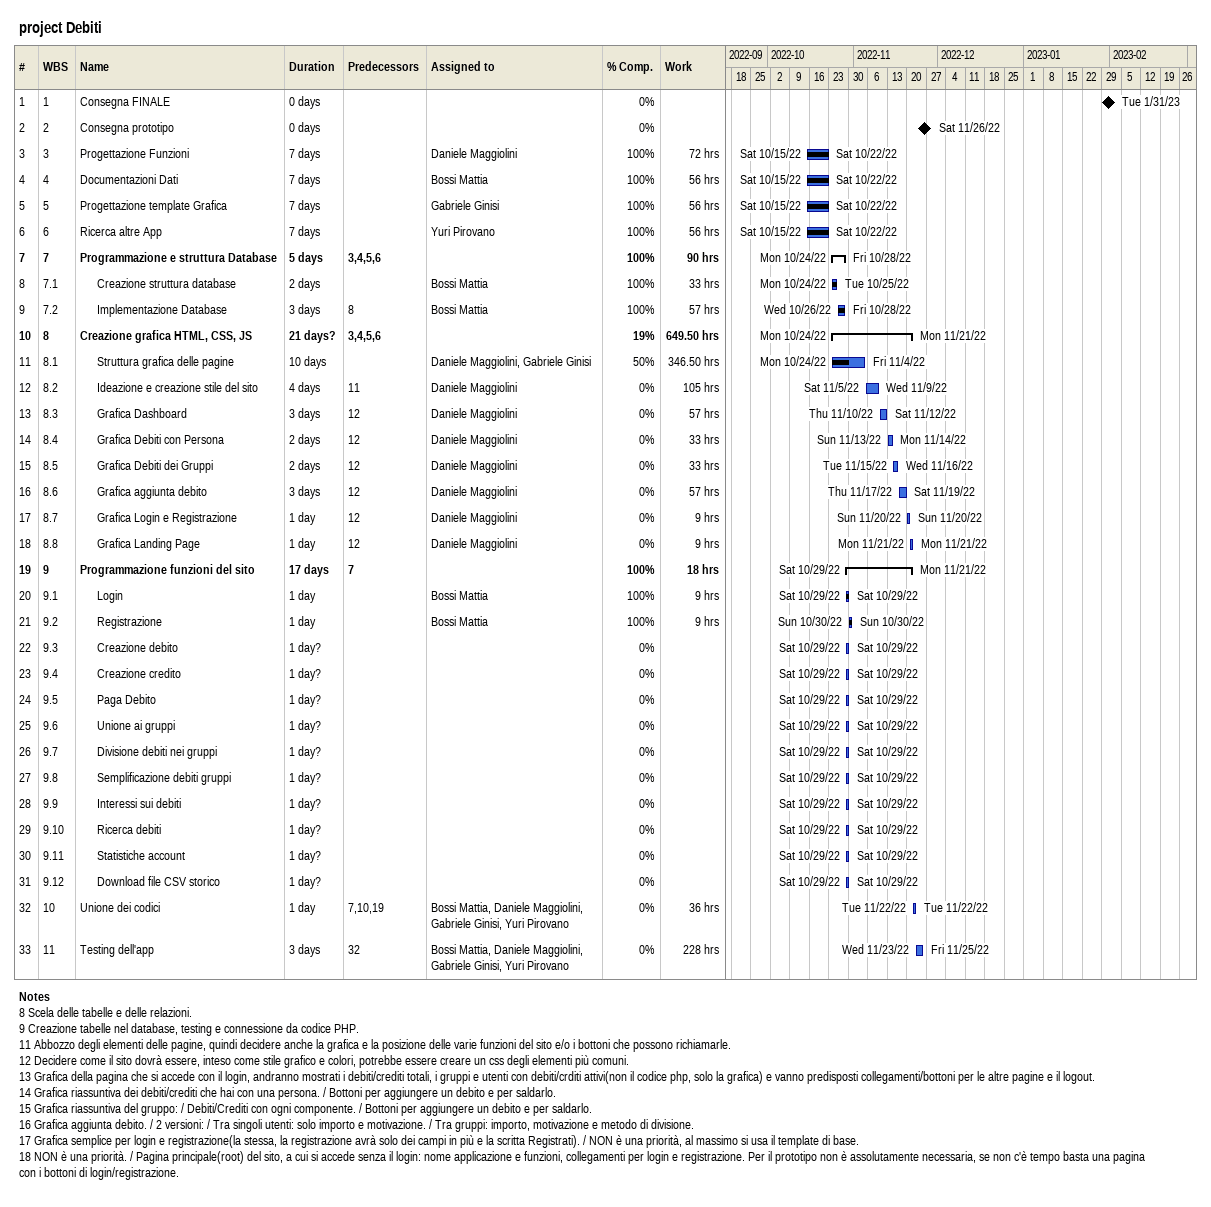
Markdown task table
project Debiti

| ID | WBS | Task | Duration | Start | Finish | Predecessors | Resources | % complete | Work (h) |
|---|---|---|---|---|---|---|---|---|---|
| 1 | 1 | Consegna FINALE | 0d | 2023-01-31 | 2023-01-31 |  |  | 0 |  |
| 2 | 2 | Consegna prototipo | 0d | 2022-11-26 | 2022-11-26 |  |  | 0 |  |
| 3 | 3 | Progettazione Funzioni | 7d | 2022-10-15 | 2022-10-22 |  | Daniele Maggiolini | 100 | 72 |
| 4 | 4 | Documentazioni Dati | 7d | 2022-10-15 | 2022-10-22 |  | Bossi Mattia | 100 | 56 |
| 5 | 5 | Progettazione template Grafica | 7d | 2022-10-15 | 2022-10-22 |  | Gabriele Ginisi | 100 | 56 |
| 6 | 6 | Ricerca altre App | 7d | 2022-10-15 | 2022-10-22 |  | Yuri Pirovano | 100 | 56 |
| 7 | 7 | **Programmazione e struttura Database** | 5d | 2022-10-24 | 2022-10-28 | 3, 4, 5, 6 |  | 100 | 90 |
| 8 | 7.1 | Creazione struttura database | 2d | 2022-10-24 | 2022-10-25 |  | Bossi Mattia | 100 | 33 |
| 9 | 7.2 | Implementazione Database | 3d | 2022-10-26 | 2022-10-28 | 8 | Bossi Mattia | 100 | 57 |
| 10 | 8 | **Creazione grafica HTML, CSS, JS** | 21d? | 2022-10-24 | 2022-11-21 | 3, 4, 5, 6 |  | 19 | 649.50 |
| 11 | 8.1 | Struttura grafica delle pagine | 10d | 2022-10-24 | 2022-11-04 |  | Daniele Maggiolini, Gabriele Ginisi | 50 | 346.50 |
| 12 | 8.2 | Ideazione e creazione stile del sito | 4d | 2022-11-05 | 2022-11-09 | 11 | Daniele Maggiolini | 0 | 105 |
| 13 | 8.3 | Grafica Dashboard | 3d | 2022-11-10 | 2022-11-12 | 12 | Daniele Maggiolini | 0 | 57 |
| 14 | 8.4 | Grafica Debiti con Persona | 2d | 2022-11-13 | 2022-11-14 | 12 | Daniele Maggiolini | 0 | 33 |
| 15 | 8.5 | Grafica Debiti dei Gruppi | 2d | 2022-11-15 | 2022-11-16 | 12 | Daniele Maggiolini | 0 | 33 |
| 16 | 8.6 | Grafica aggiunta debito | 3d | 2022-11-17 | 2022-11-19 | 12 | Daniele Maggiolini | 0 | 57 |
| 17 | 8.7 | Grafica Login e Registrazione | 1d | 2022-11-20 | 2022-11-20 | 12 | Daniele Maggiolini | 0 | 9 |
| 18 | 8.8 | Grafica Landing Page | 1d | 2022-11-21 | 2022-11-21 | 12 | Daniele Maggiolini | 0 | 9 |
| 19 | 9 | **Programmazione funzioni del sito** | 17d | 2022-10-29 | 2022-11-21 | 7 |  | 100 | 18 |
| 20 | 9.1 | Login | 1d | 2022-10-29 | 2022-10-29 |  | Bossi Mattia | 100 | 9 |
| 21 | 9.2 | Registrazione | 1d | 2022-10-30 | 2022-10-30 |  | Bossi Mattia | 100 | 9 |
| 22 | 9.3 | Creazione debito | 1d? | 2022-10-29 | 2022-10-29 |  |  | 0 |  |
| 23 | 9.4 | Creazione credito | 1d? | 2022-10-29 | 2022-10-29 |  |  | 0 |  |
| 24 | 9.5 | Paga Debito | 1d? | 2022-10-29 | 2022-10-29 |  |  | 0 |  |
| 25 | 9.6 | Unione ai gruppi | 1d? | 2022-10-29 | 2022-10-29 |  |  | 0 |  |
| 26 | 9.7 | Divisione debiti nei gruppi | 1d? | 2022-10-29 | 2022-10-29 |  |  | 0 |  |
| 27 | 9.8 | Semplificazione debiti gruppi | 1d? | 2022-10-29 | 2022-10-29 |  |  | 0 |  |
| 28 | 9.9 | Interessi sui debiti | 1d? | 2022-10-29 | 2022-10-29 |  |  | 0 |  |
| 29 | 9.10 | Ricerca debiti | 1d? | 2022-10-29 | 2022-10-29 |  |  | 0 |  |
| 30 | 9.11 | Statistiche account | 1d? | 2022-10-29 | 2022-10-29 |  |  | 0 |  |
| 31 | 9.12 | Download file CSV storico | 1d? | 2022-10-29 | 2022-10-29 |  |  | 0 |  |
| 32 | 10 | Unione dei codici | 1d | 2022-11-22 | 2022-11-22 | 7, 10, 19 | Bossi Mattia, Daniele Maggiolini, Gabriele Ginisi, Yuri Pirovano | 0 | 36 |
| 33 | 11 | Testing dell'app | 3d | 2022-11-23 | 2022-11-25 | 32 | Bossi Mattia, Daniele Maggiolini, Gabriele Ginisi, Yuri Pirovano | 0 | 228 |

Notes
- 8: Scela delle tabelle e delle relazioni.
- 9: Creazione tabelle nel database, testing e connessione da codice PHP.
- 11: Abbozzo degli elementi delle pagine, quindi decidere anche la grafica e la posizione delle varie funzioni del sito e/o i bottoni che possono richiamarle.
- 12: Decidere come il sito dovrà essere, inteso come stile grafico e colori, potrebbe essere creare un css degli elementi più comuni.
- 13: Grafica della pagina che si accede con il login, andranno mostrati i debiti/crediti totali, i gruppi e utenti con debiti/crditi attivi(non il codice php, solo la grafica) e vanno predisposti collegamenti/bottoni per le altre pagine e il logout.
- 14: Grafica riassuntiva dei debiti/crediti che hai con una persona. / Bottoni per aggiungere un debito e per saldarlo.
- 15: Grafica riassuntiva del gruppo: / Debiti/Crediti con ogni componente. / Bottoni per aggiungere un debito e per saldarlo.
- 16: Grafica aggiunta debito. / 2 versioni: / Tra singoli utenti: solo importo e motivazione. / Tra gruppi: importo, motivazione e metodo di divisione.
- 17: Grafica semplice per login e registrazione(la stessa, la registrazione avrà solo dei campi in più e la scritta Registrati). / NON è una priorità, al massimo si usa il template di base.
- 18: NON è una priorità. / Pagina principale(root) del sito, a cui si accede senza il login: nome applicazione e funzioni, collegamenti per login e registrazione. Per il prototipo non è assolutamente necessaria, se non c'è tempo basta una pagina con i bottoni di login/registrazione.
